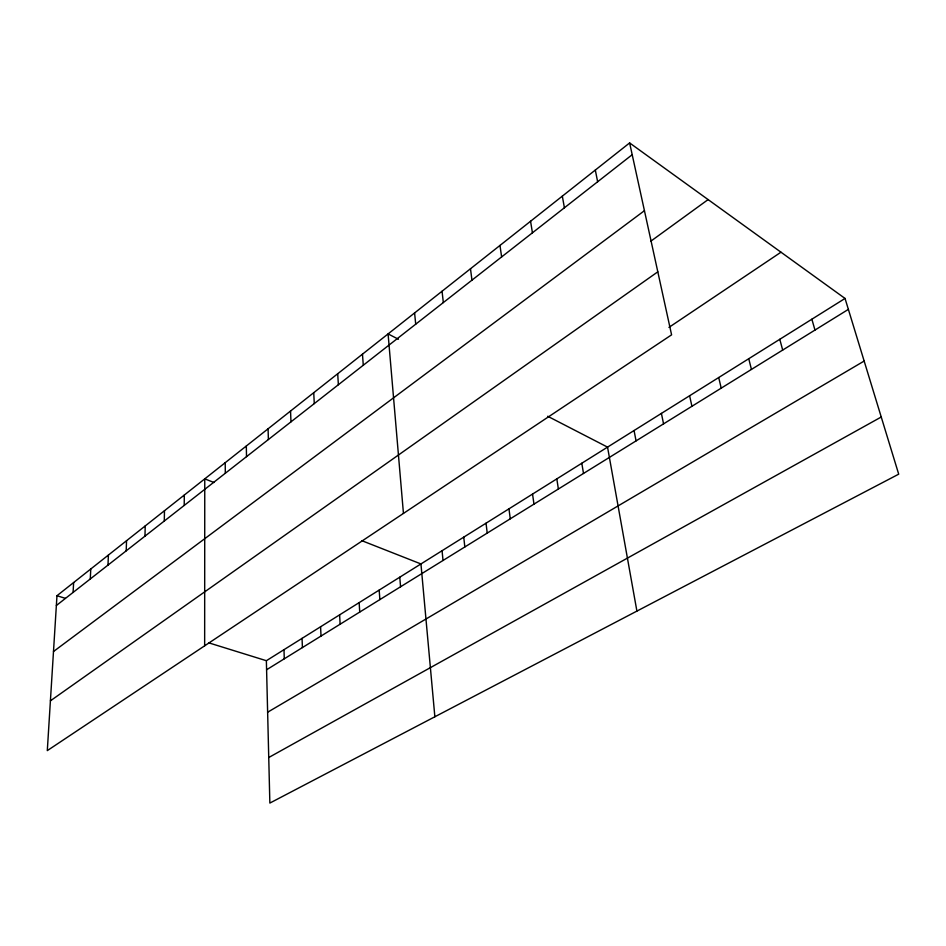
<?xml version="1.0" encoding="UTF-8"?>
<svg xmlns="http://www.w3.org/2000/svg" width="946" height="946" viewBox="0 0 946 946"><rect width="100%" height="100%" fill="white"/><g stroke="black" fill="none" stroke-linecap="round" stroke-linejoin="round"><path stroke-width="1.42" d="M204.655 645.822L204.762 478.865L213.985 482.507M184.21 505.424L184.304 495.042M164.285 521.021L164.474 510.722M144.963 536.157L145.223 525.941M126.196 550.844L126.551 540.71M107.986 565.105L108.4 555.054M90.284 578.964L90.769 568.995M73.079 592.421L73.634 582.547M56.973 595.72L47.3 750.616L671.589 334.837L629.622 142.929L56.973 595.72L65.392 598.345M56.358 605.523L632.2 154.706M53.484 651.534L644.439 210.686M650.647 241.313L708.105 199.594M50.41 700.832L657.813 271.821M668.952 327.387L780.97 252.204M266.37 660.71L845.038 298.451L898.7 474.171L269.858 803.071L266.37 660.71L208.877 642.878M266.583 669.768L848.373 309.377M267.635 712.22L864.147 361.053M268.747 757.51L881.246 417.009M361.703 540.627L420.946 563.946L434.864 716.772M398.42 339.236L388.085 333.903L403.445 513.418M547.675 416.252L607.545 447.127L636.906 611.092M629.622 142.929L845.038 298.451M811.869 319.216L814.979 330.071M779.788 339.307L782.685 350.067M748.747 358.735L751.443 369.425M718.712 377.537L721.207 388.156M689.61 395.759L691.928 406.295M661.408 413.414L663.56 423.867M595.318 170.055L597.635 181.762M634.057 430.525L636.055 440.895M562.326 196.141L564.407 207.777M581.802 463.244L583.505 473.461M530.564 221.246L532.432 232.811M556.816 478.889L558.377 489.023M499.973 245.44L501.628 256.922M532.539 494.084L533.982 504.135M508.96 508.842L510.272 518.822M470.493 268.759L471.948 280.158M486.031 523.197L487.225 533.095M442.054 291.238L443.331 302.566M463.741 537.151L464.829 546.965M442.054 550.726L443.035 560.47M414.596 312.949L415.708 324.182M399.78 577.19L400.56 586.78M362.472 354.159L363.276 365.239M379.18 590.091L379.878 599.587M359.137 602.637L359.74 612.062M337.71 373.753L338.372 384.738M339.614 614.865L340.134 624.218M313.741 392.696L314.273 403.599M320.588 626.772L321.025 636.043M302.058 638.373L302.413 647.572M290.552 411.037L290.966 421.857M283.989 649.677L284.273 658.806M268.085 428.798L268.38 439.523M246.315 446.004L246.516 456.658M225.219 462.689L225.314 473.248"/></g></svg>
